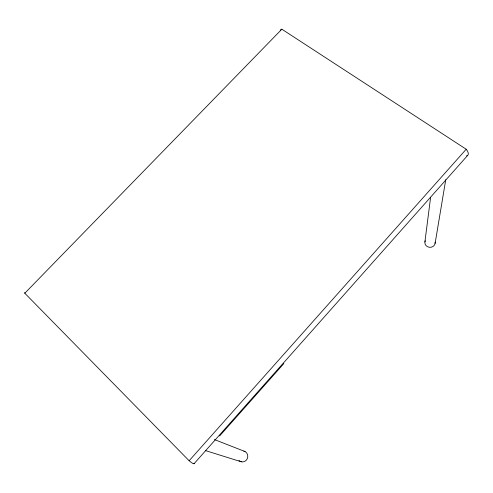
<?xml version="1.0" encoding="UTF-8"?>
<svg xmlns="http://www.w3.org/2000/svg" width="493" height="493" viewBox="0 0 493 493"><rect width="100%" height="100%" fill="white"/><g stroke="black" fill="none" stroke-linecap="round" stroke-linejoin="round"><path stroke-width="0.74" d="M424.904 241.927L430.617 197.268M435.116 243.376L445.752 179.692M194.106 463.654L467.697 155.369M219.613 435.96L283.845 363.569M24.798 292.608A8.245 1.011 41 0 0 24.804 293.23L189.133 460.752L466.199 149.237L281.854 29.204A7.666 2.958 47.7 0 0 280.474 30.363M24.804 293.23L281.854 29.204M205.606 450.633L241.379 461.818M214.412 439.565L245.058 451.551M243.795 451.07A5.509 5.189 -79.3 0 1 247.166 458.958A5.509 5.189 -79.3 0 1 239.013 460.511M435.128 242.149A5.158 4.677 3.4 0 1 429.274 247.283A5.158 4.677 3.4 0 1 425.274 240.757M194.088 463.358A9.188 1.319 43.4 0 1 189.133 460.752M466.199 149.237A8.461 3.79 39.3 0 1 466.501 155.856"/></g></svg>
